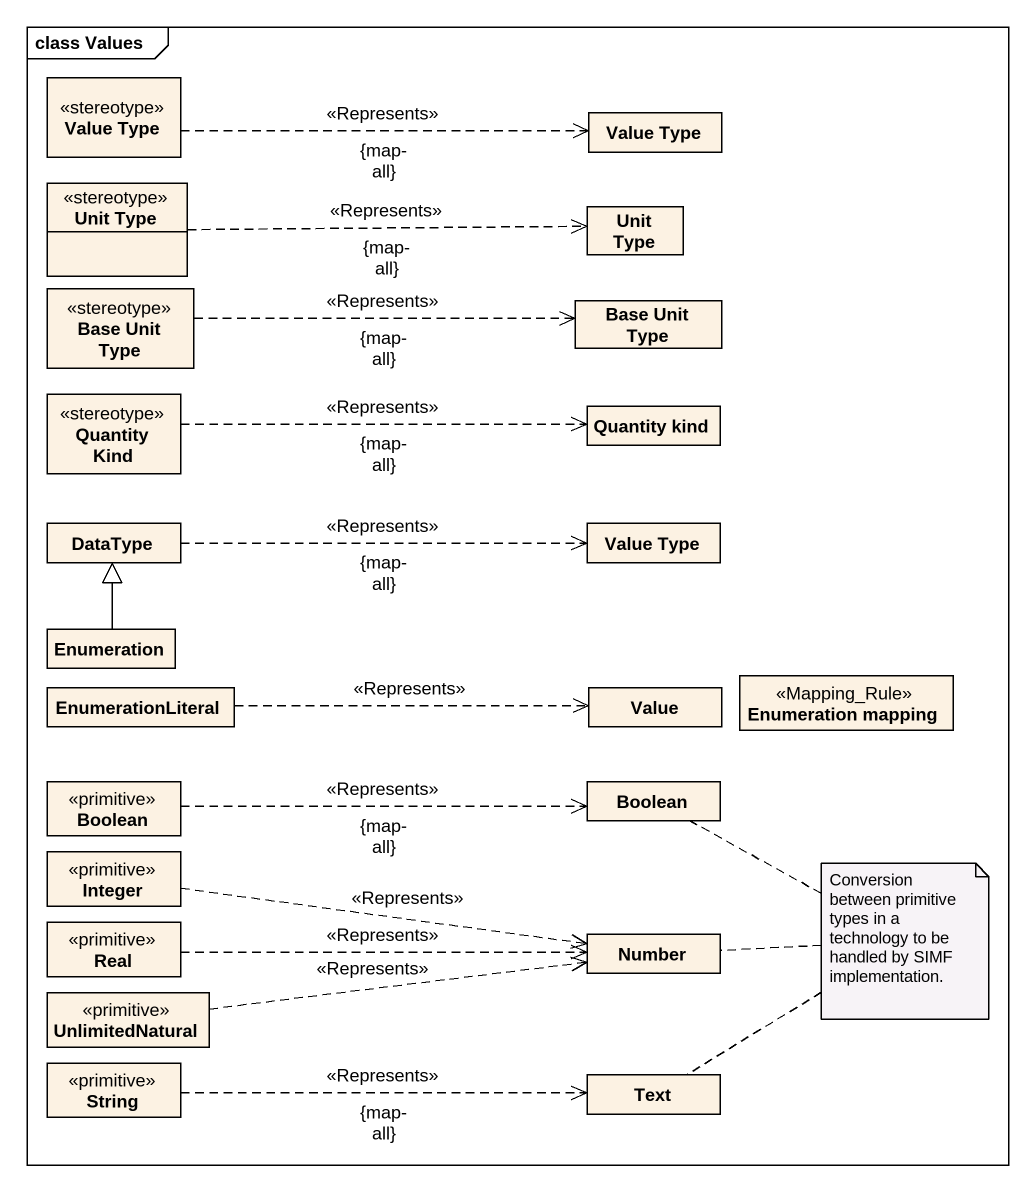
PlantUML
@startuml
mainframe class Values
hide circle
hide empty members
class "Value Type" as Value_Type <<stereotype>>
class "Value Type" as Value_Type_2
class "Unit Type" as Unit_Type <<stereotype>>
class "Unit Type" as Unit_Type_2
class "Base Unit Type" as Base_Unit_Type <<stereotype>>
class "Base Unit Type" as Base_Unit_Type_2
class "Quantity Kind" as Quantity_Kind <<stereotype>>
class "Quantity kind" as Quantity_kind
class DataType
class "Value Type" as Value_Type_3
class Enumeration
class EnumerationLiteral
class Value
class "Enumeration mapping" as Enumeration_mapping <<Mapping_Rule>>
class Boolean <<primitive>>
class "Boolean" as Boolean_2
class Integer <<primitive>>
class Real <<primitive>>
class Number
class UnlimitedNatural <<primitive>>
class String <<primitive>>
class Text
Value_Type .right.> Value_Type_2 : <<Represents>>\n{map-all}
Unit_Type .right.> Unit_Type_2 : <<Represents>>\n{map-all}
Base_Unit_Type .right.> Base_Unit_Type_2 : <<Represents>>\n{map-all}
Quantity_Kind .right.> Quantity_kind : <<Represents>>\n{map-all}
DataType .right.> Value_Type_3 : <<Represents>>\n{map-all}
Enumeration -up-|> DataType
EnumerationLiteral .right.> Value : <<Represents>>
Boolean .right.> Boolean_2 : <<Represents>>\n{map-all}
Integer .right.> Number : <<Represents>>
Real .right.> Number : <<Represents>>
UnlimitedNatural .right.> Number : <<Represents>>
String .right.> Text : <<Represents>>\n{map-all}
note as N1
  Conversion between primitive types in a technology to be handled by SIMF implementation.
end note
N1 .. Text
N1 .. Number
N1 .. Boolean_2
@enduml
